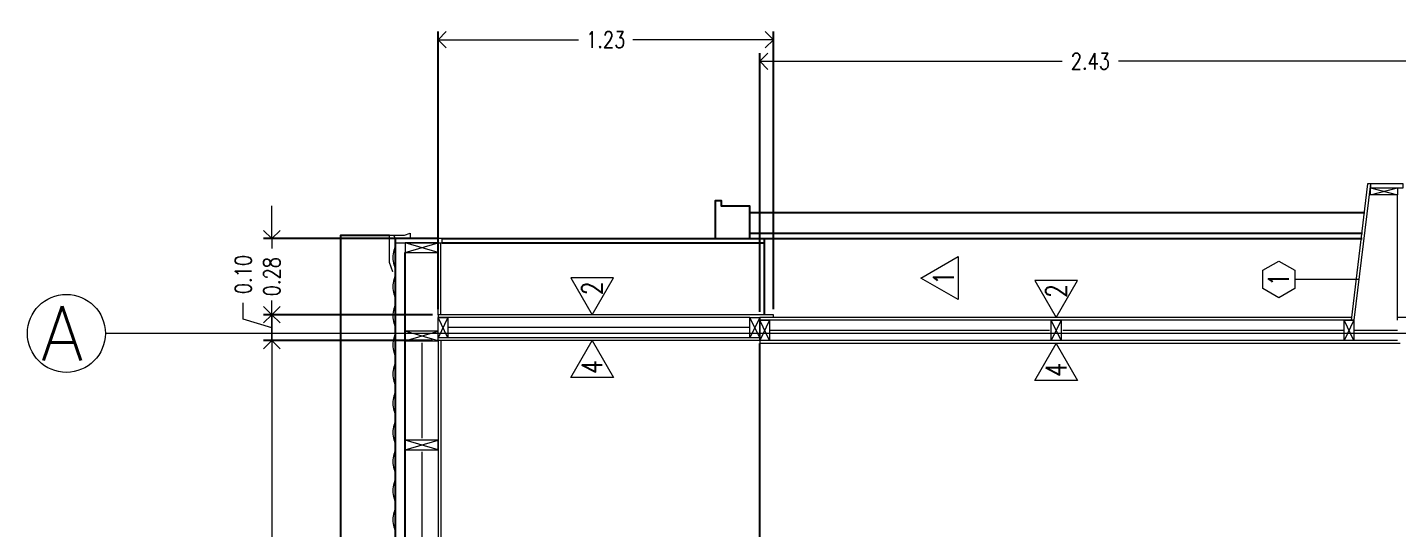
# Model space of a CAD drawing. Header units: metres. Extents: x -2 to 612, y -64 to 156.
# Drawn here: x 571.8 to 576.83, y 29.49 to 31.32 of the extents above; entities that cross this region are included whole.
import ezdxf
from ezdxf.enums import TextEntityAlignment as Align

# ---------------------------------------------------------------- set-up
doc = ezdxf.new("R2010")
doc.units = ezdxf.units.M
doc.header["$LTSCALE"] = 5
doc.header["$MEASUREMENT"] = 0
doc.layers.get('0').update_dxf_attribs({"color": 30})
doc.layers.get('DEFPOINTS').update_dxf_attribs({"color": 210})
for name, color, linetype, lineweight in [('A-ANNO-DIMS', 3, 'Continuous', 18), ('A-ANNO-SYMB', 3, 'Continuous', 18), ('A-ANNO-TEXT', 3, 'Continuous', 18), ('A-DETL-MBND', 3, 'Continuous', 18), ('A-ELEV-MBE2', 4, 'Continuous', 25), ('A-WALL-PATT', 8, 'Continuous', 18), ('A-WALL-STUD', 3, 'Continuous', 18)]:
    doc.layers.add(name, color=color, linetype=linetype, lineweight=lineweight)
doc.styles.add('E-ROMANS', font='romans.shx', dxfattribs={"width": 0.8})
doc.dimstyles.new('E-0050_ARW_12', dxfattribs={"dimscale": 0.001, "dimtxt": 60, "dimasz": 60, "dimexe": 30, "dimexo": 20, "dimgap": 30, "dimtad": 0, "dimzin": 0, "dimdsep": 46, "dimtxsty": 'E-ROMANS', "dimblk": 'OPEN90', "dimcen": 30, "dimclrd": 256, "dimclre": 256, "dimclrt": 256, "dimadec": 0, "dimazin": 0, "dimtfac": 1, "dimtmove": 1, "dimatfit": 3, "dimldrblk": 'OPEN90', "dimfxl": 1, "dimtfill": 1, "dimtolj": 1, "dimtzin": 0, "dimlwd": -1, "dimarcsym": 0})

# ---------------------------------------------------------------- blocks, each defined once
blk = doc.blocks.new('_Open90')
at = {"color": 0, "linetype": 'ByBlock', "lineweight": -2}
for p, q in [((0, 0), (-1, 0)), ((-0.5, 0.5), (0, 0)), ((0, 0), (-0.5, -0.5))]:
    blk.add_line(p, q, dxfattribs=at)
blk = doc.blocks.new('*D897')
at = {"layer": 'A-ANNO-DIMS', "lineweight": -2, "transparency": 16777216}
for p, q in [((574.4857, 30.2795), (574.4857, 31.2291)), ((576.9117, 30.2795), (576.9117, 31.2291))]:
    blk.add_line(p, q, dxfattribs=at)
at = {"layer": 'A-ANNO-DIMS', "transparency": 16777216}
for p, q in [((574.5457, 31.1991), (575.5955, 31.1991)), ((576.8517, 31.1991), (575.8018, 31.1991))]:
    blk.add_line(p, q, dxfattribs=at)
at = {"layer": 'DEFPOINTS', "color": 0, "transparency": 16777216}
for p in [(574.4857, 31.1991), (574.4857, 30.2595), (576.9117, 30.2595)]:
    blk.add_point(p, dxfattribs=at)
at = {"layer": 'A-ANNO-DIMS', "transparency": 16777216, "xscale": 0.06, "yscale": 0.06, "zscale": 0.06, "rotation": 180}
blk.add_blockref('_Open90', (574.4857, 31.1991), dxfattribs=at)
at = {"layer": 'A-ANNO-DIMS', "transparency": 16777216, "xscale": 0.06, "yscale": 0.06, "zscale": 0.06}
blk.add_blockref('_Open90', (576.9117, 31.1991), dxfattribs=at)
at = {"layer": 'A-ANNO-DIMS', "transparency": 16777216, "insert": (575.6987, 31.1991), "char_height": 0.06, "attachment_point": 5, "style": 'E-ROMANS', "bg_fill": 3, "box_fill_scale": 1.25, "bg_fill_color": 256, "bg_fill_true_color": 13158600, "bg_fill_transparency": 0}
blk.add_mtext('\\A1;2.43', dxfattribs=at)
blk = doc.blocks.new('*D1352')
at = {"layer": 'A-ANNO-DIMS', "lineweight": -2, "transparency": 16777216}
for p, q in [((573.3057, 30.2895), (573.3057, 31.3082)), ((574.5357, 30.2895), (574.5357, 31.3082))]:
    blk.add_line(p, q, dxfattribs=at)
at = {"layer": 'A-ANNO-DIMS', "transparency": 16777216}
for p, q in [((573.3657, 31.2782), (573.821, 31.2782)), ((574.4757, 31.2782), (574.0204, 31.2782))]:
    blk.add_line(p, q, dxfattribs=at)
at = {"layer": 'DEFPOINTS', "color": 0, "transparency": 16777216}
for p in [(573.3057, 31.2782), (573.3057, 30.2695), (574.5357, 30.2695)]:
    blk.add_point(p, dxfattribs=at)
at = {"layer": 'A-ANNO-DIMS', "transparency": 16777216, "xscale": 0.06, "yscale": 0.06, "zscale": 0.06, "rotation": 180}
blk.add_blockref('_Open90', (573.3057, 31.2782), dxfattribs=at)
at = {"layer": 'A-ANNO-DIMS', "transparency": 16777216, "xscale": 0.06, "yscale": 0.06, "zscale": 0.06}
blk.add_blockref('_Open90', (574.5357, 31.2782), dxfattribs=at)
at = {"layer": 'A-ANNO-DIMS', "transparency": 16777216, "insert": (573.9207, 31.2782), "char_height": 0.06, "attachment_point": 5, "style": 'E-ROMANS', "bg_fill": 3, "box_fill_scale": 1.25, "bg_fill_color": 256, "bg_fill_true_color": 13158600, "bg_fill_transparency": 0}
blk.add_mtext('\\A1;1.23', dxfattribs=at)
blk = doc.blocks.new('*D1362')
at = {"layer": 'A-ANNO-DIMS', "lineweight": -2, "transparency": 16777216}
for p, q in [((573.2857, 30.1745), (572.666, 30.1745)), ((573.2857, 26.8125), (572.666, 26.8125))]:
    blk.add_line(p, q, dxfattribs=at)
at = {"layer": 'A-ANNO-DIMS', "transparency": 16777216}
for p, q in [((572.696, 30.1145), (572.696, 28.5967)), ((572.696, 26.8725), (572.696, 28.3904))]:
    blk.add_line(p, q, dxfattribs=at)
at = {"layer": 'DEFPOINTS', "color": 0, "transparency": 16777216}
for p in [(572.696, 30.1745), (573.3057, 30.1745), (573.3057, 26.8125)]:
    blk.add_point(p, dxfattribs=at)
at = {"layer": 'A-ANNO-DIMS', "transparency": 16777216, "xscale": 0.06, "yscale": 0.06, "zscale": 0.06}
for p, rotation in [((572.696, 30.1745), 90), ((572.696, 26.8125), 270)]:
    blk.add_blockref('_Open90', p, dxfattribs=dict(at, rotation=rotation))
at = {"layer": 'A-ANNO-DIMS', "transparency": 16777216, "insert": (572.696, 28.4935), "char_height": 0.06, "attachment_point": 5, "rotation": 90, "style": 'E-ROMANS', "bg_fill": 3, "box_fill_scale": 1.25, "bg_fill_color": 256, "bg_fill_true_color": 13158600, "bg_fill_transparency": 0}
blk.add_mtext('\\A1;3.36', dxfattribs=at)
blk = doc.blocks.new('*D1363')
at = {"layer": 'A-ANNO-DIMS', "transparency": 16777216}
for p, q in [((572.696, 30.3295), (572.696, 30.3895)), ((572.591, 30.2535), (572.591, 30.3135)), ((572.696, 30.1745), (572.696, 30.2695)), ((572.696, 30.1745), (572.696, 30.2695)), ((572.696, 30.222), (572.591, 30.2535)), ((572.696, 30.1145), (572.696, 30.0545))]:
    blk.add_line(p, q, dxfattribs=at)
at = {"layer": 'A-ANNO-DIMS', "lineweight": -2, "transparency": 16777216}
for p, q in [((573.2857, 30.2695), (572.666, 30.2695)), ((573.2857, 30.1745), (572.666, 30.1745))]:
    blk.add_line(p, q, dxfattribs=at)
at = {"layer": 'DEFPOINTS', "color": 0, "transparency": 16777216}
for p in [(572.696, 30.2695), (573.3057, 30.2695), (573.3057, 30.1745)]:
    blk.add_point(p, dxfattribs=at)
at = {"layer": 'A-ANNO-DIMS', "transparency": 16777216, "xscale": 0.06, "yscale": 0.06, "zscale": 0.06}
for p, rotation in [((572.696, 30.2695), 270), ((572.696, 30.1745), 90)]:
    blk.add_blockref('_Open90', p, dxfattribs=dict(at, rotation=rotation))
at = {"layer": 'A-ANNO-DIMS', "transparency": 16777216, "insert": (572.591, 30.4167), "char_height": 0.06, "attachment_point": 5, "rotation": 90, "style": 'E-ROMANS', "bg_fill": 3, "box_fill_scale": 1.25, "bg_fill_color": 256, "bg_fill_true_color": 13158600, "bg_fill_transparency": 0}
blk.add_mtext('\\A1;0.10', dxfattribs=at)
blk = doc.blocks.new('*D1364')
at = {"layer": 'A-ANNO-DIMS', "transparency": 16777216}
for p, q in [((572.696, 30.6085), (572.696, 30.6685)), ((572.696, 30.5485), (572.696, 30.5122)), ((572.696, 30.2695), (572.696, 30.3059)), ((572.696, 30.2095), (572.696, 30.1495))]:
    blk.add_line(p, q, dxfattribs=at)
at = {"layer": 'A-ANNO-DIMS', "lineweight": -2, "transparency": 16777216}
for p, q in [((573.3007, 30.5485), (572.666, 30.5485)), ((573.2857, 30.2695), (572.666, 30.2695))]:
    blk.add_line(p, q, dxfattribs=at)
at = {"layer": 'DEFPOINTS', "color": 0, "transparency": 16777216}
for p in [(572.696, 30.5485), (573.3207, 30.5485), (573.3057, 30.2695)]:
    blk.add_point(p, dxfattribs=at)
at = {"layer": 'A-ANNO-DIMS', "transparency": 16777216, "xscale": 0.06, "yscale": 0.06, "zscale": 0.06}
for p, rotation in [((572.696, 30.5485), 270), ((572.696, 30.2695), 90)]:
    blk.add_blockref('_Open90', p, dxfattribs=dict(at, rotation=rotation))
at = {"layer": 'A-ANNO-DIMS', "transparency": 16777216, "insert": (572.696, 30.409), "char_height": 0.06, "attachment_point": 5, "rotation": 90, "style": 'E-ROMANS', "bg_fill": 3, "box_fill_scale": 1.25, "bg_fill_color": 256, "bg_fill_true_color": 13158600, "bg_fill_transparency": 0}
blk.add_mtext('\\A1;0.28', dxfattribs=at)

msp = doc.modelspace()

# ---------------------------------------------------------------- linework, layer by layer
at = {"layer": 'A-ANNO-SYMB'}
msp.add_line((580.69514, 30.20104), (572.08541, 30.20104), dxfattribs=at)
msp.add_lwpolyline([(573.14029, 30.42636), (573.14029, 30.42636), (573.12792, 30.46102), (573.12792, 30.56102), (573.18292, 30.56102), (573.20292, 30.56853), (573.20292, 30.55102)], dxfattribs=at)
msp.add_circle((571.94238, 30.20104), 0.14303, dxfattribs=at)
for centre, start, end in [((573.07658, 30.53245), 338.58135, 21.41865), ((573.21277, 30.47902), 158.58135, 201.41865), ((573.07658, 30.4256), 338.58135, 21.41865), ((573.21277, 30.37218), 158.58135, 201.41865), ((573.07658, 30.31875), 338.58135, 21.41865), ((573.21277, 30.26533), 158.58135, 201.41865), ((573.07658, 30.2119), 338.58135, 21.41865), ((573.21277, 30.15848), 158.58135, 201.41865), ((573.07658, 30.10505), 338.58135, 21.41865), ((573.21277, 30.05163), 158.58135, 201.41865), ((573.07658, 29.99821), 338.58135, 21.41865), ((573.21277, 29.94478), 158.58135, 201.41865), ((573.07658, 29.89136), 338.58135, 21.41865), ((573.21277, 29.83793), 158.58135, 201.41865), ((573.07658, 29.78451), 338.58135, 21.41865), ((573.21277, 29.73108), 158.58135, 201.41865), ((573.07658, 29.67766), 338.58135, 21.41865), ((573.21277, 29.62423), 158.58135, 201.41865), ((573.07658, 29.57081), 338.58135, 21.41865), ((573.21277, 29.51739), 158.58135, 201.41865), ((573.07658, 29.46396), 338.58135, 21.41865)]:
    msp.add_arc(centre, 0.07315, start, end, dxfattribs=at)
at = {"layer": 'A-ANNO-TEXT'}
for points in [[(573.87072, 30.26954), (573.94915, 30.4054), (573.79228, 30.4054)], [(573.87072, 30.17454), (573.94915, 30.03868), (573.79228, 30.03868)], [(575.57318, 30.16454), (575.65162, 30.02867), (575.49474, 30.02868)]]:
    msp.add_lwpolyline(points, close=True, dxfattribs=at)
at = {"layer": 'A-DETL-MBND'}
for p, q in [((573.31572, 30.26954), (573.31572, 30.53354)), ((573.30572, 30.26954), (573.30572, 30.49754)), ((576.6573, 30.25954), (574.48568, 30.25954)), ((576.91168, 30.25954), (576.82568, 30.25954)), ((573.30572, 30.17454), (573.30572, 26.80254)), ((573.31572, 30.17454), (573.31572, 26.81254)), ((576.82568, 30.17454), (574.48568, 30.17454)), ((576.83568, 30.16353), (574.48568, 30.16452))]:
    msp.add_line(p, q, dxfattribs=at)
for points in [[(573.30572, 30.26954), (573.30572, 30.25954)], [(574.44968, 30.25954), (573.30572, 30.25954)], [(576.66568, 30.24954), (574.48568, 30.24954)], [(574.44968, 30.18454), (573.30572, 30.18454)], [(574.48568, 30.18454), (574.48568, 30.17454), (573.30572, 30.17454)], [(574.48568, 30.17454), (574.48568, 30.16454)]]:
    msp.add_lwpolyline(points, dxfattribs=at)
at = {"layer": 'A-ELEV-MBE2'}
msp.add_line((574.48568, 26.81252), (574.48568, 30.16452), dxfattribs=at)
for points in [[(574.32389, 30.54854), (574.32389, 30.68854), (574.34389, 30.68854), (574.34389, 30.66854), (574.44768, 30.66854), (574.44768, 30.54854)], [(573.14972, 22.96653), (573.14972, 30.54854)], [(573.18572, 22.96653), (573.18572, 30.49754)]]:
    msp.add_lwpolyline(points, dxfattribs=at)
at = {"layer": 'A-WALL-PATT', "ltscale": 0.1}
for p, q in [((574.44968, 30.22204), (573.34172, 30.22204)), ((575.54818, 30.21204), (574.52168, 30.21204)), ((576.62968, 30.21204), (575.59818, 30.21204)), ((576.82568, 30.21204), (576.66568, 30.21204))]:
    msp.add_line(p, q, dxfattribs=at)
at = {"layer": 'A-WALL-PATT', "ltscale": 0.15}
for p, q in [((573.24572, 30.16653), (573.24572, 29.81653)), ((573.24572, 29.76653), (573.24572, 29.41653))]:
    msp.add_line(p, q, dxfattribs=at)
at = {"layer": 'A-WALL-STUD'}
msp.add_lwpolyline([(573.14972, 30.53354), (573.30572, 30.53354), (573.32072, 30.53354), (573.32072, 30.54854), (573.14972, 30.54854), (573.14972, 30.53354)], dxfattribs=at)

# ---------------------------------------------------------------- texts
at = {"layer": 'A-ANNO-TEXT', "char_height": 0.075, "attachment_point": 5, "style": 'E-ROMANS'}
for s, insert, rotation in [('\\pi-0.45,l0.45,t0.45;2', (573.87072, 30.36644), 90.00048), ('\\pi-0.45,l0.45,t0.45;4', (573.87072, 30.07763), 89.99952), ('\\pi-0.45,l0.45,t0.45;4', (575.57318, 30.06763), 89.99952)]:
    msp.add_mtext(s, dxfattribs=dict(at, insert=insert, rotation=rotation))
at = {"layer": 'A-ANNO-TEXT', "style": 'E-ROMANS'}
msp.add_attdef('A', text='0.00', height=0.2, dxfattribs=at).set_placement((571.9265, 30.20104), align=Align.MIDDLE_CENTER)

# ---------------------------------------------------------------- next in the draw order: dimensions: what is measured, and where the dimension line sits
at = {"layer": 'A-ANNO-DIMS'}
dim = msp.add_linear_dim(base=(574.48568, 31.19909), p1=(576.91168, 30.25954), p2=(574.48568, 30.25954), dimstyle='E-0050_ARW_12', dxfattribs=at)
dim.commit()
dim.dimension.update_dxf_attribs({"geometry": '*D897', "text_midpoint": (575.69868, 31.19909)})
dim = msp.add_linear_dim(base=(572.69605, 30.17454), p1=(573.30572, 26.81254), p2=(573.30572, 30.17454), angle=90, dimstyle='E-0050_ARW_12', dxfattribs=at)
dim.commit()
dim.dimension.update_dxf_attribs({"geometry": '*D1362', "text_midpoint": (572.69605, 28.49354)})

# ---------------------------------------------------------------- next in the draw order: linework, layer by layer
at = {"layer": 'A-ANNO-TEXT'}
msp.add_line((576.68063, 30.39904), (576.44811, 30.39904), dxfattribs=at)
for points in [[(575.07735, 30.40416), (575.21321, 30.4826), (575.21321, 30.32572)], [(576.44811, 30.36538), (576.3898, 30.33171), (576.33149, 30.36538), (576.33149, 30.4327), (576.3898, 30.46637), (576.44811, 30.4327)], [(575.57318, 30.25954), (575.65162, 30.3954), (575.49474, 30.3954)]]:
    msp.add_lwpolyline(points, close=True, dxfattribs=at)
at = {"layer": 'A-DETL-MBND'}
for p, q in [((576.71563, 30.74953), (576.65563, 30.24954)), ((576.72568, 30.74953), (576.66568, 30.24954)), ((576.72568, 30.74953), (576.71563, 30.74953)), ((576.82568, 30.24954), (576.82568, 30.70953))]:
    msp.add_line(p, q, dxfattribs=at)
msp.add_lwpolyline([(574.53568, 30.25954), (574.53568, 30.26954), (573.30572, 30.26954)], dxfattribs=at)
at = {"layer": 'A-ELEV-MBE2'}
for q in [(574.50245, 30.26954), (576.69553, 30.54854)]:
    msp.add_line((574.50245, 30.54854), q, dxfattribs=at)
for points in [[(576.70503, 30.64354), (574.44768, 30.64354)], [(574.44768, 30.56854), (576.69753, 30.56854)], [(573.32072, 30.54854), (574.50245, 30.54854)], [(573.32072, 30.53354), (574.50245, 30.53354)]]:
    msp.add_lwpolyline(points, dxfattribs=at)
at = {"layer": 'A-WALL-STUD'}
for p, q in [((576.72568, 30.73453), (576.82568, 30.70953)), ((576.72568, 30.70953), (576.82568, 30.73453)), ((575.59118, 30.24954), (575.55518, 30.17454)), ((575.59118, 30.17454), (575.55518, 30.24954)), ((576.66568, 30.24954), (576.62968, 30.17454)), ((576.66568, 30.17454), (576.62968, 30.24954))]:
    msp.add_line(p, q, dxfattribs=at)
for points in [[(576.72568, 30.73453), (576.82568, 30.73453), (576.84568, 30.73453), (576.84568, 30.74953), (576.72568, 30.74953)], [(576.72568, 30.73453), (576.82568, 30.73453), (576.82568, 30.70953), (576.72568, 30.70953)], [(575.59118, 30.24954), (575.59118, 30.17454), (575.55518, 30.17454), (575.55518, 30.24954)], [(576.66568, 30.24954), (576.66568, 30.17454), (576.62968, 30.17454), (576.62968, 30.24954)], [(573.18572, 29.80953), (573.18572, 29.77353), (573.30572, 29.77353), (573.30572, 29.80953)]]:
    msp.add_lwpolyline(points, close=True, dxfattribs=at)
for points in [[(573.18572, 29.77353), (573.30572, 29.80953)], [(573.30572, 29.77353), (573.18572, 29.80953)]]:
    msp.add_lwpolyline(points, dxfattribs=at)

# ---------------------------------------------------------------- next in the draw order: texts
at = {"layer": 'A-ANNO-TEXT', "char_height": 0.075, "attachment_point": 5, "style": 'E-ROMANS'}
for s, insert, rotation in [('\\pi-0.45,l0.45,t0.45;1', (575.16061, 30.40416), 89.99952), ('\\pi-0.45,l0.45,t0.45;2', (575.57318, 30.35644), 90.00048), ('\\pi-0.45,l0.45,t0.45;1', (576.3898, 30.39904), 89.99952)]:
    msp.add_mtext(s, dxfattribs=dict(at, insert=insert, rotation=rotation))

# ---------------------------------------------------------------- next in the draw order: dimensions: what is measured, and where the dimension line sits
at = {"layer": 'A-ANNO-DIMS'}
dim = msp.add_linear_dim(base=(573.30572, 31.27821), p1=(574.53568, 30.26954), p2=(573.30572, 30.26954), angle=180, dimstyle='E-0050_ARW_12', dxfattribs=at)
dim.commit()
dim.dimension.update_dxf_attribs({"geometry": '*D1352', "text_midpoint": (573.9207, 31.27821)})

# ---------------------------------------------------------------- next in the draw order: linework, layer by layer
at = {"layer": 'A-WALL-STUD'}
for p, q in [((574.48568, 30.25954), (574.44968, 30.18454)), ((574.48568, 30.18454), (574.44968, 30.25954)), ((574.52168, 30.24954), (574.48568, 30.17454)), ((574.52168, 30.17454), (574.48568, 30.24954))]:
    msp.add_line(p, q, dxfattribs=at)
for points in [[(574.48568, 30.25954), (574.48568, 30.18454), (574.44968, 30.18454), (574.44968, 30.25954)], [(574.52168, 30.24954), (574.52168, 30.17454), (574.48568, 30.17454), (574.48568, 30.24954)]]:
    msp.add_lwpolyline(points, close=True, dxfattribs=at)

# ---------------------------------------------------------------- next in the draw order: dimensions: what is measured, and where the dimension line sits
at = {"layer": 'A-ANNO-DIMS'}
dim = msp.add_linear_dim(base=(572.6960492591, 30.2695362685), p1=(573.3057244458, 30.1745362685), p2=(573.3057244458, 30.2695362685), angle=90, dimstyle='E-0050_ARW_12', dxfattribs=at)
dim.commit()
dim.dimension.update_dxf_attribs({"geometry": '*D1363', "text_midpoint": (572.5910492591, 30.3435362685)})

# ---------------------------------------------------------------- next in the draw order: dimensions: what is measured, and where the dimension line sits
dim = msp.add_linear_dim(base=(572.69605, 30.54854), p1=(573.30572, 30.26954), p2=(573.32072, 30.54854), angle=90, dimstyle='E-0050_ARW_12', dxfattribs=at)
dim.commit()
dim.dimension.update_dxf_attribs({"geometry": '*D1364', "text_midpoint": (572.69605, 30.40904)})

# ---------------------------------------------------------------- next in the draw order: linework, layer by layer
at = {"layer": 'A-ELEV-MBE2'}
msp.add_lwpolyline([(573.12792, 22.93905), (572.94873, 22.93905), (572.94873, 30.56102), (573.12792, 30.56102)], dxfattribs=at)
at = {"layer": 'A-WALL-STUD'}
for p, q in [((573.34172, 30.25954), (573.30572, 30.18454)), ((573.34172, 30.18454), (573.30572, 30.25954))]:
    msp.add_line(p, q, dxfattribs=at)
for points in [[(573.18572, 30.53354), (573.18572, 30.49754), (573.30572, 30.49754), (573.30572, 30.53354)], [(573.34172, 30.25954), (573.34172, 30.18454), (573.30572, 30.18454), (573.30572, 30.25954)], [(573.18572, 30.20953), (573.18572, 30.17353), (573.30572, 30.17353), (573.30572, 30.20953)]]:
    msp.add_lwpolyline(points, close=True, dxfattribs=at)
for points in [[(573.18572, 30.49754), (573.30572, 30.53354)], [(573.30572, 30.49754), (573.18572, 30.53354)], [(573.18572, 30.17353), (573.30572, 30.20953)], [(573.30572, 30.17353), (573.18572, 30.20953)]]:
    msp.add_lwpolyline(points, dxfattribs=at)

doc.saveas('drawing.dxf')
